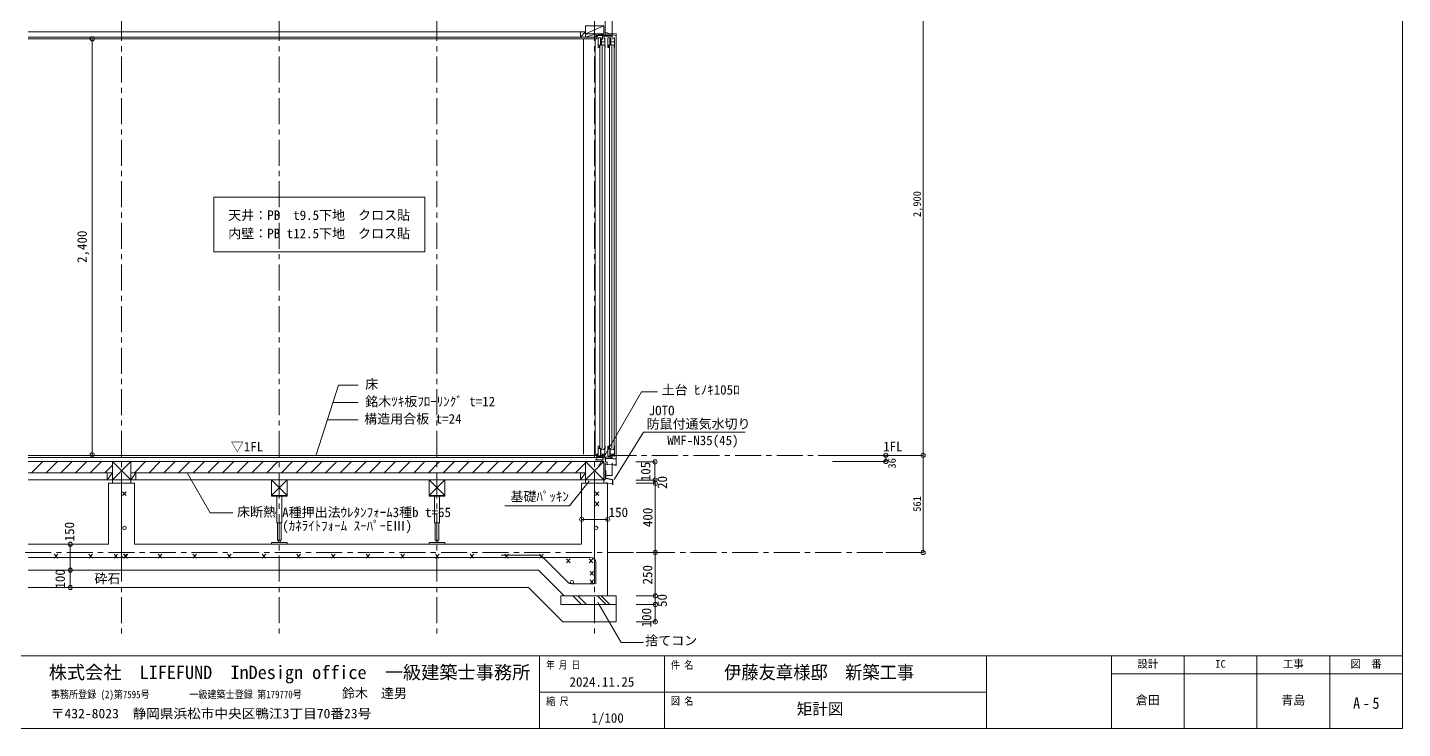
# Model space of a CAD drawing. Units: millimetres at full size. Extents: x -6103 to 6139, y -4193 to 2001238.
# Drawn here: x -1797 to 6139, y -3923 to 123 of the extents above; entities that cross this region are included whole.
import ezdxf
from ezdxf.enums import TextEntityAlignment as Align

# ---------------------------------------------------------------- set-up
doc = ezdxf.new("R2010")
doc.units = ezdxf.units.MM
doc.header["$LTSCALE"] = 30
doc.header["$PDMODE"] = 32
doc.header["$PDSIZE"] = 24
doc.linetypes.add('CHAIN1', pattern=[8, 5, -1, 1, -1])
doc.linetypes.add('LONG_DASHED1', pattern=[7, 6, -1])
for name, color, linetype, lineweight in [('5-1_通り芯・通り番号', 4, 'Continuous', 5), ('5-2_梁・土台断面【黄', 3, 'Continuous', 20), ('5-3_仕上線【黄】', 4, 'Continuous', 5), ('5-4_下地【水色】', 4, 'Continuous', 5), ('5-5_サッシ・室内建具', 4, 'Continuous', 5), ('5-A_文字', 7, 'Continuous', 13), ('5-F_寸法', 7, 'Continuous', 13), ('F-1_凡例（一般）', 7, 'Continuous', 13), ('F-F_図面枠（共通）', 7, 'Continuous', 13)]:
    doc.layers.add(name, color=color, linetype=linetype, lineweight=lineweight)
doc.styles.add('ＭＳ ゴシック', font='')
doc.styles.get('ＭＳ ゴシック').set_extended_font_data('MS Gothic')

msp = doc.modelspace()

# ---------------------------------------------------------------- linework, layer by layer
at = {"layer": '5-1_通り芯・通り番号', "color": 1, "linetype": 'CHAIN1', "lineweight": 9}
for p, q in [((-1254.07, 4274.95), (-1254.07, -3404.6)), ((-344.07, 4274.95), (-344.07, -3404.6)), ((565.93, 4274.95), (565.93, -3404.6)), ((1475.93, 4274.95), (1475.93, -3404.6)), ((3156.59, -2346.29), (1295.69, -2346.29)), ((-2290.43, -2907.29), (3156.59, -2907.29))]:
    msp.add_line(p, q, dxfattribs=at)
at = {"layer": '5-1_通り芯・通り番号'}
for p, q in [((-1306.57, -2487.29), (-1306.57, -2507.29)), ((-1201.57, -2507.29), (-1201.57, -2487.29)), ((1423.43, -2487.29), (1423.43, -2507.29)), ((1528.43, -2507.29), (1528.43, -2487.29)), ((-389.07, -2577.29), (-389.07, -2581.57)), ((-299.07, -2581.57), (-389.07, -2581.57)), ((-359.07, -2736.57), (-359.07, -2581.57)), ((-356.92, -2581.57), (-331.21, -2581.57)), ((-329.07, -2581.57), (-329.07, -2736.57)), ((-299.07, -2577.29), (-299.07, -2581.57)), ((520.93, -2577.29), (520.93, -2581.57)), ((610.93, -2581.57), (520.93, -2581.57)), ((550.93, -2736.57), (550.93, -2581.57)), ((553.08, -2581.57), (578.79, -2581.57)), ((580.93, -2581.57), (580.93, -2736.57)), ((610.93, -2577.29), (610.93, -2581.57)), ((-329.07, -2736.57), (-359.07, -2736.57)), ((-354.07, -2736.57), (-334.07, -2736.57)), ((-354.07, -2836.57), (-354.07, -2736.57)), ((-334.07, -2736.57), (-334.07, -2836.57)), ((580.93, -2736.57), (550.93, -2736.57)), ((555.93, -2736.57), (575.93, -2736.57)), ((555.93, -2836.57), (555.93, -2736.57)), ((575.93, -2736.57), (575.93, -2836.57)), ((-334.07, -2836.57), (-354.07, -2836.57)), ((-349.07, -2836.57), (-339.07, -2836.57)), ((-339.07, -2836.57), (-339.07, -2849.04)), ((575.93, -2836.57), (555.93, -2836.57)), ((560.93, -2836.57), (570.93, -2836.57)), ((570.93, -2836.57), (570.93, -2849.04))]:
    msp.add_line(p, q, dxfattribs=at)
for points in [[(-389.07, -2859.04), (-389.07, -2849.04), (-299.07, -2849.04), (-299.07, -2859.04)], [(-339.07, -2849.04), (-349.07, -2849.04), (-349.07, -2836.57)], [(520.93, -2859.04), (520.93, -2849.04), (610.93, -2849.04), (610.93, -2859.04)], [(570.93, -2849.04), (560.93, -2849.04), (560.93, -2836.57)]]:
    msp.add_lwpolyline(points, dxfattribs=at)
at = {"layer": '5-2_梁・土台断面【黄'}
for p, q in [((-1306.57, -2382.29), (-1201.57, -2382.29)), ((-1306.57, -2487.29), (-1201.57, -2382.29)), ((-1306.57, -2382.29), (-1201.57, -2487.29)), ((-1306.57, -2382.29), (-1306.57, -2487.29)), ((-1201.57, -2487.29), (-1201.57, -2382.29)), ((1528.43, -2382.29), (1423.43, -2382.29)), ((1528.43, -2487.29), (1423.43, -2382.29)), ((1528.43, -2382.29), (1423.43, -2487.29)), ((1423.43, -2382.29), (1423.43, -2487.29)), ((1528.43, -2487.29), (1528.43, -2382.29)), ((-1306.57, -2487.29), (-1201.57, -2487.29)), ((-389.07, -2487.29), (-299.07, -2487.29)), ((-389.07, -2577.29), (-299.07, -2487.29)), ((-389.07, -2487.29), (-299.07, -2577.29)), ((-389.07, -2577.29), (-389.07, -2487.29)), ((-299.07, -2577.29), (-299.07, -2487.29)), ((520.93, -2487.29), (610.93, -2487.29)), ((520.93, -2577.29), (610.93, -2487.29)), ((520.93, -2487.29), (610.93, -2577.29)), ((520.93, -2577.29), (520.93, -2487.29)), ((610.93, -2577.29), (610.93, -2487.29)), ((1423.43, -2487.29), (1528.43, -2487.29)), ((-389.07, -2577.29), (-299.07, -2577.29)), ((520.93, -2577.29), (610.93, -2577.29))]:
    msp.add_line(p, q, dxfattribs=at)
at = {"layer": '5-3_仕上線【黄】', "color": 3, "lineweight": 20}
for p, q in [((1577.43, 1506.71), (1577.43, 87.67)), ((-1794.04, 57.11), (1479.43, 57.11)), ((1488.43, -2346.29), (-1794.04, -2346.29)), ((1577.43, -2390.29), (1577.43, -2462.15)), ((-1329.07, -2507.29), (-1179.07, -2507.29)), ((-1329.07, -2507.29), (-1329.07, -2859.04)), ((-1179.07, -2507.29), (-1179.07, -2859.04)), ((1400.93, -2507.29), (1400.93, -2857.29)), ((1550.93, -2507.29), (1400.93, -2507.29)), ((1539.67, -2462.15), (1577.43, -2462.15)), ((1550.93, -2507.29), (1550.93, -3157.29)), ((-1794.04, -2859.04), (-1329.07, -2859.04)), ((-1179.07, -2859.04), (-724.07, -2859.04)), ((-724.07, -2859.04), (1400.93, -2859.04)), ((-1794.04, -3009.04), (1152.68, -3009.04)), ((1300.93, -3157.29), (1152.68, -3009.04)), ((1550.93, -3157.29), (1300.93, -3157.29))]:
    msp.add_line(p, q, dxfattribs=at)
at = {"layer": '5-3_仕上線【黄】'}
for p, q in [((1539.32, -2433.63), (1539.32, -2478.1)), ((1539.32, -2433.63), (1539.67, -2433.63)), ((1539.67, -2433.63), (1539.67, -2478.1)), ((1540.12, -2479.08), (1578.45, -2486.88)), ((1578.52, -2486.54), (1540.19, -2478.74)), ((1578.94, -2508.26), (1543.79, -2507.04)), ((1578.95, -2507.91), (1543.8, -2506.69)), ((1549.08, -2506.07), (1543.83, -2505.89)), ((1549.09, -2505.72), (1543.84, -2505.54)), ((1549.09, -2505.72), (1549.08, -2506.07)), ((1578.97, -2487.52), (1578.97, -2515.95)), ((1579.32, -2487.52), (1579.32, -2515.95)), ((1579.57, -2508.91), (1579.57, -2514.2)), ((1579.92, -2508.91), (1579.92, -2514.2))]:
    msp.add_line(p, q, dxfattribs=at)
at = {"layer": '5-3_仕上線【黄】', "linetype": 'LONG_DASHED1'}
for p, q in [((1540.37, -2443.63), (1540.37, -2453.63)), ((1580.32, -2487.52), (1580.32, -2515.7)), ((1581.07, -2513.95), (1582.07, -2513.95))]:
    msp.add_line(p, q, dxfattribs=at)
at = {"layer": '5-3_仕上線【黄】', "color": 7, "lineweight": 13}
for p, q in [((-1794.04, -3109.04), (1094.92, -3109.04)), ((1293.17, -3307.29), (1094.92, -3109.04)), ((1280.84, -3157.29), (1280.84, -3207.29)), ((1300.93, -3157.29), (1280.84, -3157.29)), ((1600.93, -3157.29), (1550.93, -3157.29)), ((1600.93, -3157.29), (1600.93, -3307.29)), ((1600.93, -3207.29), (1280.84, -3207.29)), ((1600.93, -3307.29), (1293.17, -3307.29))]:
    msp.add_line(p, q, dxfattribs=at)
at = {"layer": '5-3_仕上線【黄】'}
for centre, radius, start, end in [((1540.32, -2478.1), 1, 180, 258.5), ((1540.32, -2478.1), 0.65, 180, 258.50002), ((1543.82, -2506.29), 0.75, 88.00002, 268.00002), ((1543.82, -2506.29), 0.4, 88.00002, 268.00002), ((1578.32, -2487.52), 0.65, 0.00002, 77.88266), ((1578.32, -2487.52), 1, 0.00002, 78.0023), ((1578.92, -2508.91), 0.65, 0, 88.00002), ((1578.92, -2508.91), 1, 0, 88.00002), ((1580.32, -2514.2), 0.75, 180, 0), ((1580.32, -2514.2), 0.4, 180, 0)]:
    msp.add_arc(centre, radius, start, end, dxfattribs=at)
at = {"layer": '5-4_下地【水色】'}
for p, q in [((1537.43, 1489.09), (1537.43, 80.71)), ((-1794.04, 96.71), (1405.93, 96.71)), ((1393.43, 96.71), (1423.43, 96.71)), ((1393.43, 66.11), (1393.43, 96.71)), ((1423.43, 96.71), (1423.43, 66.11)), ((1482.66, 86.71), (1423.43, 66.11)), ((1482.66, 86.71), (1482.66, 66.11)), ((-1794.04, 66.11), (1489.43, 66.11)), ((-1794.04, -2358.29), (1501.43, -2358.29)), ((-1794.04, -2382.29), (1501.43, -2382.29)), ((-1794.04, -2447.29), (-1306.57, -2447.29)), ((-1774.54, -2447.29), (-1709.54, -2382.29)), ((-1689.69, -2447.29), (-1624.69, -2382.29)), ((-1604.84, -2447.29), (-1539.84, -2382.29)), ((-1519.98, -2447.29), (-1454.98, -2382.29)), ((-1435.13, -2447.29), (-1370.13, -2382.29)), ((-1350.28, -2447.29), (-1306.57, -2403.58)), ((-1336.57, -2487.29), (-1306.57, -2447.29)), ((-1336.57, -2447.29), (-1336.57, -2487.29)), ((-1201.57, -2383.43), (-1200.43, -2382.29)), ((-1201.57, -2447.29), (1423.43, -2447.29)), ((-1180.57, -2447.29), (-1115.57, -2382.29)), ((-1095.72, -2447.29), (-1030.72, -2382.29)), ((-1010.87, -2447.29), (-945.87, -2382.29)), ((-926.02, -2447.29), (-861.02, -2382.29)), ((-841.16, -2447.29), (-776.16, -2382.29)), ((-756.31, -2447.29), (-691.31, -2382.29)), ((-671.46, -2447.29), (-606.46, -2382.29)), ((-586.6, -2447.29), (-521.6, -2382.29)), ((-501.75, -2447.29), (-436.75, -2382.29)), ((-416.9, -2447.29), (-351.9, -2382.29)), ((-332.05, -2447.29), (-267.05, -2382.29)), ((-247.19, -2447.29), (-182.19, -2382.29)), ((-162.34, -2447.29), (-97.34, -2382.29)), ((-77.49, -2447.29), (-12.49, -2382.29)), ((7.37, -2447.29), (72.37, -2382.29)), ((92.22, -2447.29), (157.22, -2382.29)), ((177.07, -2447.29), (242.07, -2382.29)), ((261.92, -2447.29), (326.92, -2382.29)), ((346.78, -2447.29), (411.78, -2382.29)), ((431.63, -2447.29), (496.63, -2382.29)), ((516.48, -2447.29), (581.48, -2382.29)), ((601.34, -2447.29), (666.34, -2382.29)), ((686.19, -2447.29), (751.19, -2382.29)), ((771.04, -2447.29), (836.04, -2382.29)), ((855.89, -2447.29), (920.89, -2382.29)), ((940.75, -2447.29), (1005.75, -2382.29)), ((1025.6, -2447.29), (1090.6, -2382.29)), ((1110.45, -2447.29), (1175.45, -2382.29)), ((1195.31, -2447.29), (1260.31, -2382.29)), ((1280.16, -2447.29), (1345.16, -2382.29)), ((1365.01, -2447.29), (1423.43, -2388.87)), ((1537.43, -2390.29), (1537.43, -2487.29)), ((-1794.04, -2487.29), (-1306.57, -2487.29)), ((-1201.57, -2487.29), (1423.43, -2487.29)), ((1528.43, -2487.29), (1537.43, -2487.29)), ((-1254.07, -2927.74), (-1254.07, -2557.29)), ((-1227.4, -2555.98), (-1248.11, -2577.86)), ((-1248.11, -2555.98), (-1228.18, -2578.25)), ((1475.93, -2557.29), (1475.93, -3087.29)), ((1479.34, -2555.98), (1500.04, -2577.86)), ((1479.34, -2615.52), (1500.04, -2637.4)), ((1500.04, -2555.98), (1480.12, -2578.25)), ((1500.04, -2615.52), (1480.12, -2637.79)), ((-1794.04, -2935.15), (1452.94, -2935.15)), ((-1622.02, -2917.5), (-1642.73, -2939.38)), ((-1642.73, -2917.5), (-1622.8, -2939.77)), ((-1422.02, -2917.5), (-1442.73, -2939.38)), ((-1442.73, -2917.5), (-1422.8, -2939.77)), ((-1277.02, -2917.5), (-1297.73, -2939.38)), ((-1297.73, -2917.5), (-1277.8, -2939.77)), ((-1222.02, -2917.5), (-1242.73, -2939.38)), ((-1242.73, -2917.5), (-1222.8, -2939.77)), ((-1218.58, -2917.5), (-1239.29, -2939.38)), ((-1239.29, -2917.5), (-1219.37, -2939.77)), ((-1022.02, -2917.5), (-1042.73, -2939.38)), ((-1042.73, -2917.5), (-1022.8, -2939.77)), ((-822.02, -2917.5), (-842.73, -2939.38)), ((-842.73, -2917.5), (-822.8, -2939.77)), ((-622.02, -2917.5), (-642.73, -2939.38)), ((-642.73, -2917.5), (-622.8, -2939.77)), ((-422.02, -2917.5), (-442.73, -2939.38)), ((-442.73, -2917.5), (-422.8, -2939.77)), ((-222.02, -2917.5), (-242.73, -2939.38)), ((-242.73, -2917.5), (-222.8, -2939.77)), ((-22.02, -2917.5), (-42.73, -2939.38)), ((-42.73, -2917.5), (-22.8, -2939.77)), ((177.98, -2917.5), (157.27, -2939.38)), ((157.27, -2917.5), (177.2, -2939.77)), ((377.98, -2917.5), (357.27, -2939.38)), ((357.27, -2917.5), (377.2, -2939.77)), ((577.98, -2917.5), (557.27, -2939.38)), ((557.27, -2917.5), (577.2, -2939.77)), ((777.98, -2917.5), (757.27, -2939.38)), ((757.27, -2917.5), (777.2, -2939.77)), ((1151.95, -2921.7), (936.26, -2921.7)), ((977.98, -2917.5), (957.27, -2939.38)), ((957.27, -2917.5), (977.2, -2939.77)), ((977.98, -2917.5), (957.27, -2939.38)), ((957.27, -2917.5), (977.2, -2939.77)), ((1177.98, -2917.5), (1157.27, -2939.38)), ((1157.27, -2917.5), (1177.2, -2939.77)), ((1321.14, -3078.5), (1172.2, -2929.56)), ((1314.09, -2944.14), (1334.01, -2966.41)), ((1334.79, -2944.14), (1314.09, -2966.01)), ((1443.89, -2944.14), (1464.59, -2966.01)), ((1464.59, -2944.14), (1444.67, -2966.41)), ((1482.94, -2965.15), (1482.94, -3087.29)), ((1342.34, -3087.29), (1475.93, -3087.29)), ((1449.32, -3016.43), (1470.03, -3038.31)), ((1449.32, -3065.12), (1470.03, -3086.99)), ((1470.03, -3016.43), (1450.1, -3038.7)), ((1470.03, -3065.12), (1450.1, -3087.38)), ((1400.25, -3207.29), (1350.25, -3157.29)), ((1429.45, -3207.29), (1379.45, -3157.29)), ((1542.62, -3207.29), (1492.62, -3157.29)), ((1563.42, -3207.29), (1513.42, -3157.29))]:
    msp.add_line(p, q, dxfattribs=at)
for points in [[(1423.43, 66.11), (1393.43, 66.11), (1423.43, 96.71)], [(-1171.57, -2487.29), (-1171.57, -2447.29), (-1201.57, -2487.29)], [(1393.43, -2447.29), (1393.43, -2487.29), (1423.43, -2447.29)]]:
    msp.add_lwpolyline(points, dxfattribs=at)
for centre in [(-1237.53, -2765.02), (1484.27, -2765.02), (1344.78, -3077.8)]:
    msp.add_circle(centre, 9.63, dxfattribs=at)
for centre, radius, start, end in [((-1244.07, -2925.2), 10, 180, 270), ((1151.95, -2951.7), 30, 45.00006, 90), ((1452.94, -2965.15), 30, 0, 90), ((1342.35, -3057.29), 30, 225.00006, 269.97554)]:
    msp.add_arc(centre, radius, start, end, dxfattribs=at)
at = {"layer": '5-5_サッシ・室内建具', "color": 3, "lineweight": 20}
for p, q in [((1423.43, 86.71), (1528.43, 131.71)), ((1527.93, 86.71), (1525.43, 86.71))]:
    msp.add_line(p, q, dxfattribs=at)
at = {"layer": '5-5_サッシ・室内建具'}
for p, q in [((1525.43, 82.91), (1500.63, 82.91)), ((1523.53, 80.71), (1527.95, 80.71)), ((1523.53, 80.71), (1523.53, 57.21)), ((1525.43, 86.71), (1525.43, 80.71)), ((1534.51, 80.71), (1580.64, 80.71)), ((1534.53, 86.71), (1537.43, 86.71)), ((1537.03, 80.71), (1537.03, 86.71)), ((1537.43, 86.71), (1537.43, 116.71)), ((1577.08, 87.55), (1577.08, 80.71)), ((1578.03, 80.71), (1578.03, 54.71)), ((1580.64, 80.71), (1582.32, 80.46)), ((1479.43, 59.21), (1479.43, 56.71)), ((1489.43, 56.71), (1479.43, 56.71)), ((1484.81, 76.2), (1482.66, 76.98)), ((1485.63, 77.61), (1484.81, 76.2)), ((1490.15, 77.61), (1485.63, 77.61)), ((1489.43, 77.61), (1489.43, 72.96)), ((1490.78, 72.96), (1489.43, 72.96)), ((1489.43, 56.71), (1489.43, 72.21)), ((1491.33, 67.51), (1489.43, 67.51)), ((1490.33, 73.41), (1492.91, 73.41)), ((1490.78, 72.96), (1490.78, 70.71)), ((1491.33, 67.51), (1492.73, 70.41)), ((1494.84, 76.71), (1492.73, 73.14)), ((1492.73, 73.14), (1492.73, 70.41)), ((1518.83, 76.71), (1494.84, 76.71)), ((1513.33, 20.21), (1497.13, 20.21)), ((1497.13, 6.71), (1505.33, 6.71)), ((1503.83, 20.21), (1503.83, 6.71)), ((1506.83, -2303.29), (1506.83, 17.21)), ((1509.33, 63.71), (1509.33, 20.21)), ((1510.43, 59.21), (1509.33, 59.21)), ((1510.03, 23.71), (1509.33, 23.71)), ((1510.41, 58.52), (1510.43, 61.91)), ((1515.32, 53.51), (1510.41, 58.52)), ((1510.43, 25.71), (1515.34, 25.71)), ((1510.43, 21.71), (1510.43, 25.71)), ((1511.83, 21.71), (1510.43, 21.71)), ((1513.33, 24.41), (1511.43, 24.41)), ((1513.33, 63.71), (1513.33, 59.41)), ((1513.33, 24.41), (1513.33, 20.21)), ((1515.34, 20.21), (1515.32, 53.51)), ((1515.33, 40.41), (1535.33, 40.41)), ((1520.93, 74.61), (1518.83, 76.71)), ((1520.33, -2303.29), (1520.33, 16.71)), ((1520.93, 54.71), (1520.93, 74.61)), ((1520.93, 54.71), (1523.53, 54.71)), ((1525.33, 78.31), (1523.53, 78.31)), ((1523.53, 56.81), (1523.53, 54.71)), ((1523.78, 78.82), (1576.08, 78.82)), ((1575.98, 71.82), (1523.88, 71.82)), ((1533.83, -2303.29), (1533.83, 16.71)), ((1535.33, 63.71), (1535.33, 19.71)), ((1536.63, 18.01), (1535.33, 19.71)), ((1536.63, 6.71), (1535.33, 6.71)), ((1536.63, 18.01), (1536.63, 6.71)), ((1567.83, 20.21), (1551.63, 20.21)), ((1551.63, 6.71), (1559.83, 6.71)), ((1558.33, 20.21), (1558.33, 6.71)), ((1561.33, -2303.29), (1561.33, 16.71)), ((1563.83, 63.71), (1563.83, 20.21)), ((1564.93, 59.21), (1563.83, 59.21)), ((1564.53, 23.71), (1563.83, 23.71)), ((1564.91, 58.52), (1564.93, 61.91)), ((1569.82, 53.51), (1564.91, 58.52)), ((1564.93, 25.71), (1569.84, 25.71)), ((1564.93, 21.71), (1564.93, 25.71)), ((1566.33, 21.71), (1564.93, 21.71)), ((1567.83, 24.41), (1565.93, 24.41)), ((1567.83, 63.71), (1567.83, 59.41)), ((1567.83, 24.41), (1567.83, 20.21)), ((1569.84, 20.21), (1569.82, 53.51)), ((1569.83, 40.41), (1589.83, 40.41)), ((1574.83, 78.31), (1578.04, 78.31)), ((1574.83, -2303.29), (1574.83, 16.71)), ((1576.63, 54.71), (1578.03, 54.71)), ((1587.55, 77.63), (1586.35, 78.41)), ((1587.55, 77.63), (1599.43, 77.01)), ((1588.33, -2303.29), (1588.33, 16.71)), ((1589.83, 63.71), (1589.83, 19.71)), ((1591.13, 18.01), (1589.83, 19.71)), ((1591.13, 6.71), (1589.83, 6.71)), ((1591.13, 18.01), (1591.13, 6.71)), ((1497.13, -2293.29), (1505.33, -2293.29)), ((1503.83, -2306.79), (1503.83, -2293.29)), ((1551.63, -2293.29), (1559.83, -2293.29)), ((1558.33, -2306.79), (1558.33, -2293.29)), ((1474.43, -2340.29), (1474.43, -2343.29)), ((1474.43, -2340.29), (1492.43, -2340.29)), ((1489.43, -2371.89), (1479.43, -2372.73)), ((1488.43, -2340.29), (1488.43, -2365.29)), ((1489.43, -2345.79), (1489.43, -2373.29)), ((1489.43, -2345.79), (1492.43, -2345.79)), ((1493.93, -2351.89), (1489.43, -2351.89)), ((1489.43, -2357.7), (1500.33, -2358.79)), ((1522.83, -2371.29), (1489.43, -2371.29)), ((1489.43, -2373.29), (1490.93, -2373.29)), ((1490.43, -2355.44), (1494.98, -2355.44)), ((1492.98, -2354.49), (1492.98, -2351.89)), ((1494.98, -2358.25), (1494.98, -2354.45)), ((1513.33, -2306.79), (1497.13, -2306.79)), ((1523.53, -2358.79), (1500.33, -2358.79)), ((1506.58, -2358.79), (1506.58, -2355.04)), ((1509.33, -2350.29), (1509.33, -2306.79)), ((1510.03, -2310.29), (1509.33, -2310.29)), ((1510.43, -2345.79), (1509.33, -2345.79)), ((1510.43, -2308.29), (1510.43, -2311.29)), ((1511.83, -2308.29), (1510.43, -2308.29)), ((1535.33, -2311.29), (1510.43, -2311.29)), ((1511.34, -2316.19), (1511.32, -2340.19)), ((1513.93, -2314.33), (1511.34, -2316.19)), ((1513.33, -2310.99), (1511.43, -2310.99)), ((1513.33, -2310.99), (1513.33, -2306.79)), ((1513.33, -2350.29), (1513.33, -2345.99)), ((1513.93, -2311.29), (1513.93, -2314.33)), ((1521.43, -2352.24), (1519.3, -2355.04)), ((1522.83, -2373.29), (1520.83, -2373.29)), ((1522.83, -2368.89), (1526.95, -2368.89)), ((1522.83, -2368.89), (1522.83, -2373.29)), ((1523.53, -2360.89), (1527.33, -2360.89)), ((1555.94, -2356.94), (1525.84, -2355.36)), ((1529.88, -2311.29), (1529.88, -2314.79)), ((1531.83, -2306.79), (1535.33, -2306.79)), ((1532.13, -2351.29), (1532.13, -2349.19)), ((1532.13, -2351.29), (1535.33, -2351.29)), ((1532.15, -2344.29), (1535.33, -2344.29)), ((1532.15, -2346.39), (1532.15, -2344.29)), ((1533.73, -2360.89), (1540.03, -2360.89)), ((1538.43, -2368.89), (1534.11, -2368.89)), ((1535.33, -2351.29), (1535.33, -2306.29)), ((1537.83, -2368.89), (1537.83, -2360.89)), ((1543.7, -2363.79), (1537.83, -2363.79)), ((1538.43, -2382.26), (1538.43, -2368.89)), ((1541.18, -2361.99), (1539.23, -2361.99)), ((1541.18, -2363.79), (1541.18, -2356.17)), ((1543.7, -2363.79), (1557.86, -2365.29)), ((1567.83, -2306.79), (1551.63, -2306.79)), ((1555.94, -2356.94), (1571.93, -2356.94)), ((1580.23, -2365.29), (1557.86, -2365.29)), ((1563.83, -2350.29), (1563.83, -2306.79)), ((1564.53, -2310.29), (1563.83, -2310.29)), ((1564.93, -2345.79), (1563.83, -2345.79)), ((1564.93, -2308.29), (1564.93, -2311.29)), ((1566.33, -2308.29), (1564.93, -2308.29)), ((1589.83, -2311.29), (1564.93, -2311.29)), ((1565.84, -2316.19), (1565.82, -2340.19)), ((1568.43, -2314.33), (1565.84, -2316.19)), ((1567.83, -2310.99), (1565.93, -2310.99)), ((1567.83, -2310.99), (1567.83, -2306.79)), ((1567.83, -2350.29), (1567.83, -2345.99)), ((1568.43, -2311.29), (1568.43, -2314.33)), ((1570.88, -2356.94), (1570.88, -2365.29)), ((1576.53, -2346.69), (1575.58, -2347.5)), ((1575.58, -2353.29), (1575.58, -2347.49)), ((1580.23, -2365.29), (1580.23, -2366.79)), ((1599.43, -2366.79), (1580.23, -2366.79)), ((1584.38, -2311.29), (1584.38, -2314.79)), ((1586.33, -2306.79), (1589.83, -2306.79)), ((1586.63, -2351.29), (1586.63, -2349.19)), ((1586.63, -2351.29), (1589.83, -2351.29)), ((1586.65, -2344.29), (1589.83, -2344.29)), ((1586.65, -2346.39), (1586.65, -2344.29)), ((1589.83, -2351.29), (1589.83, -2306.29)), ((1545.31, -2385.32), (1538.43, -2382.26)), ((1547.93, -2387.79), (1547.93, -2396.62)), ((1549.9, -2398.21), (1547.93, -2396.62)), ((1584.37, -2400.29), (1549.9, -2398.21)), ((1584.37, -2400.29), (1584.53, -2400.89)), ((1599.43, -2400.89), (1584.53, -2400.89))]:
    msp.add_line(p, q, dxfattribs=at)
at = {"layer": '5-5_サッシ・室内建具', "color": 1, "lineweight": 9}
for p, q in [((1479.43, -2340.29), (1479.43, 56.71)), ((1599.43, -2361.29), (1599.43, 59.71))]:
    msp.add_line(p, q, dxfattribs=at)
at = {"layer": '5-5_サッシ・室内建具', "color": 3, "lineweight": 20}
msp.add_lwpolyline([(1423.43, 86.71), (1528.43, 86.71), (1528.43, 131.71), (1423.43, 131.71)], close=True, dxfattribs=at)
at = {"layer": '5-5_サッシ・室内建具'}
for points in [[(1500.63, 86.71), (1500.63, 80.61), (1490.15, 77.61)], [(1599.43, 59.71), (1599.43, 86.71), (1553.43, 88.71), (1548.43, 92.71), (1537.43, 92.71)], [(1582.32, 80.46), (1585.81, 80.19), (1586.35, 78.41)], [(1513.33, 63.71), (1497.13, 63.71), (1497.13, 6.71)], [(1535.33, 20.21), (1524.83, 20.21), (1524.83, 22.71), (1515.34, 22.71)], [(1523.53, 57.21), (1522.73, 57.21), (1522.73, 55.81)], [(1526.38, 78.82), (1526.38, 75.73), (1525.4, 71.82)], [(1535.33, 63.71), (1532.13, 63.71), (1532.13, 61.61)], [(1532.13, 58.81), (1532.13, 56.71), (1535.33, 56.71)], [(1550.28, 78.82), (1550.28, 75.73), (1551.25, 71.82)], [(1567.83, 63.71), (1551.63, 63.71), (1551.63, 6.71)], [(1589.83, 20.21), (1579.33, 20.21), (1579.33, 22.71), (1569.84, 22.71)], [(1573.48, 78.82), (1573.48, 75.73), (1574.45, 71.82)], [(1589.83, 63.71), (1586.63, 63.71), (1586.63, 61.61)], [(1586.63, 58.81), (1586.63, 56.71), (1589.83, 56.71)], [(1513.33, -2350.29), (1497.13, -2350.29), (1497.13, -2293.29)], [(1535.33, -2293.29), (1536.63, -2293.29), (1536.63, -2304.59), (1535.33, -2306.29)], [(1567.83, -2350.29), (1551.63, -2350.29), (1551.63, -2293.29)], [(1589.83, -2293.29), (1591.13, -2293.29), (1591.13, -2304.59), (1589.83, -2306.29)], [(1519.3, -2355.04), (1505.81, -2355.04), (1494.98, -2354.45)], [(1535.33, -2340.19), (1510.41, -2340.19), (1510.43, -2347.99)], [(1523.53, -2360.89), (1523.53, -2343.29), (1520.73, -2343.29)], [(1522.32, -2346.73), (1521.43, -2347.48), (1521.43, -2352.24)], [(1589.83, -2340.19), (1564.91, -2340.19), (1564.93, -2347.99)], [(1571.93, -2356.94), (1574.51, -2355.87), (1575.58, -2353.29)], [(1578.03, -2365.29), (1578.03, -2343.29), (1575.23, -2343.29)], [(1599.43, -2361.29), (1599.43, -2404.29), (1595.93, -2404.29)], [(1537.43, -2417.29), (1537.43, -2399.97), (1547.93, -2396.62)], [(1545.31, -2385.32), (1547.17, -2386.2), (1547.93, -2387.79)]]:
    msp.add_lwpolyline(points, dxfattribs=at)
at = {"layer": '5-A_文字'}
for p, q in [((1410.93, 57.11), (1410.93, -2340.29)), ((-1.6, -1941.94), (-132.21, -2343.29)), ((111.33, -1941.94), (-1.6, -1941.94)), ((1494.3, -2416.14), (1746.28, -1979.71)), ((1838.98, -1979.71), (1746.28, -1979.71)), ((111.33, -2041.94), (-34.14, -2041.94)), ((111.33, -2141.94), (-66.69, -2141.94)), ((1588.02, -2486.28), (1758.86, -2212.57)), ((1758.86, -2212.57), (2343.92, -2212.57)), ((1444.3, -2495.25), (1331.19, -2637.98)), ((1331.19, -2637.98), (957.68, -2637.98)), ((1495.01, -3195.43), (1628.53, -3426.69)), ((1628.53, -3426.69), (1758.32, -3426.69))]:
    msp.add_line(p, q, dxfattribs=at)
at = {"layer": '5-A_文字', "color": 2, "lineweight": 5}
for p, q in [((-720.94, -856.97), (495.09, -856.97)), ((-720.94, -1172.61), (-720.94, -856.97)), ((495.09, -856.97), (495.09, -1172.61)), ((495.09, -1172.61), (-720.94, -1172.61))]:
    msp.add_line(p, q, dxfattribs=at)
at = {"layer": '5-A_文字'}
msp.add_lwpolyline([(-876.41, -2447.18), (-742.89, -2678.43), (-613.09, -2678.43)], dxfattribs=at)
at = {"layer": '5-F_寸法'}
for p, q in [((3371.84, 553.71), (3371.84, -2346.29)), ((3156.59, -2346.29), (2848.36, -2346.29)), ((3371.84, -2346.29), (3156.59, -2346.29)), ((3156.59, -2346.29), (3156.59, -2382.29)), ((3371.84, -2346.29), (3371.84, -2907.29)), ((3156.59, -2382.29), (2848.36, -2382.29)), ((3371.84, -2907.29), (3156.59, -2907.29))]:
    msp.add_line(p, q, dxfattribs=at)
at = {"layer": '5-F_寸法', "color": 4, "lineweight": 5}
for p, q in [((-1423.67, 57.11), (-1423.67, -2342.29)), ((1825.78, -2507.29), (1716.37, -2507.29)), ((1825.78, -2907.29), (1825.78, -2507.29)), ((1550.93, -2715.64), (1400.93, -2715.64)), ((-1550.13, -2859.04), (-1550.13, -3009.04)), ((1825.78, -2907.29), (1716.37, -2907.29)), ((1825.78, -2907.29), (1716.37, -2907.29)), ((-1550.13, -3009.04), (-1550.13, -3109.04)), ((1825.78, -3157.29), (1825.78, -3207.29)), ((1825.78, -3207.29), (1716.37, -3207.29)), ((1825.78, -3207.29), (1825.78, -3307.29)), ((1825.78, -3307.29), (1716.37, -3307.29))]:
    msp.add_line(p, q, dxfattribs=at)
for points in [[(1824.03, -2489.04), (1824.03, -2384.04), (1714.62, -2384.04)], [(1824.03, -2509.04), (1824.03, -2489.04), (1714.62, -2489.04)], [(1825.78, -2907.29), (1825.78, -3157.29), (1716.37, -3157.29)]]:
    msp.add_lwpolyline(points, dxfattribs=at)
at = {"layer": '5-F_寸法', "color": 4}
for p in [(-1423.67, 57.11), (-1423.67, -2342.29), (1824.03, -2384.04), (1824.03, -2489.04), (1825.78, -2507.29), (1400.93, -2715.64), (1550.93, -2715.64), (-1550.13, -2859.04), (1825.78, -2907.29), (-1550.13, -3009.04), (-1550.13, -3109.04), (1825.78, -3157.29), (1825.78, -3207.29), (1825.78, -3307.29)]:
    msp.add_point(p, dxfattribs=at)
at = {"layer": '5-F_寸法'}
for p in [(3156.59, -2346.29), (3156.59, -2382.29), (3371.84, -2346.29), (3371.84, -2907.29)]:
    msp.add_point(p, dxfattribs=at)
at = {"layer": 'F-F_図面枠（共通）'}
for p, q in [((6138.51, 4357.38), (6138.51, -3922.62)), ((-5741.49, -3502.62), (6138.51, -3502.62)), ((1158.51, -3502.62), (1158.51, -3922.62)), ((1878.51, -3502.62), (1878.51, -3922.62)), ((3736.98, -3502.62), (3736.98, -3922.62)), ((4458.51, -3502.62), (4458.51, -3922.62)), ((4878.51, -3502.62), (4878.51, -3922.62)), ((5298.51, -3502.62), (5298.51, -3922.62)), ((5718.51, -3502.62), (5718.51, -3922.62)), ((4458.51, -3607.62), (6138.51, -3607.62)), ((1158.51, -3712.62), (3736.98, -3712.62)), ((-5741.49, -3922.62), (6138.51, -3922.62))]:
    msp.add_line(p, q, dxfattribs=at)

# ---------------------------------------------------------------- texts
at = {"layer": '5-A_文字', "style": 'ＭＳ ゴシック'}
for s, p in [('天井：PB\u3000t9.5下地\u3000クロス貼', (-638.79, -1004.13)), ('内壁：PB t12.5下地\u3000クロス貼', (-638.79, -1109.97)), ('床', (151.91, -1979.44)), ('土台 ﾋﾉｷ105ﾛ', (1862.93, -2012.19)), ('銘木ﾂｷ板ﾌﾛｰﾘﾝｸﾞ t=12', (152.22, -2079.44)), ('JOTO', (1787.7, -2131.84)), ('構造用合板 t=24', (145.97, -2179.44)), ('防鼠付通気水切り', (1775.67, -2208.48)), ('▽1FL', (-624.18, -2340.34)), ('WMF-N35(45)', (1895.27, -2303.82)), ('基礎ﾊﾟｯｷﾝ', (989.88, -2627.68)), ('床断熱', (-587.75, -2715.93)), ('A種押出法ｳﾚﾀﾝﾌｫｰﾑ3種b t=65', (-327.53, -2719.07)), ('(ｶﾈﾗｲﾄﾌｫｰﾑ ｽｰﾊﾟｰEⅢ)', (-327.46, -2797.15)), ('砕石', (-1411.06, -3101.6)), ('捨てコン', (1767.77, -3459.3))]:
    msp.add_text(s, height=54.99, dxfattribs=at).set_placement(p, align=Align.BOTTOM_LEFT)
at = {"layer": '5-F_寸法', "style": 'ＭＳ ゴシック'}
for s, p in [('2,900', (3371.84, -971.29)), ('36', (3227.08, -2422.56)), ('561', (3371.84, -2671.79))]:
    msp.add_text(s, height=43.99, rotation=90, dxfattribs=at).set_placement(p, align=Align.BOTTOM_LEFT)
at = {"layer": '5-F_寸法', "color": 4, "style": 'ＭＳ ゴシック'}
for s, p in [('2,400', (-1438.67, -1236.34)), ('105', (1813.99, -2495.74)), ('20', (1910.03, -2540.27)), ('400', (1826.16, -2760.48)), ('150', (-1511.34, -2842.87)), ('100', (-1565.13, -3115.29)), ('250', (1824.86, -3091.55)), ('50', (1909.08, -3221.31)), ('100', (1819.27, -3338.92))]:
    msp.add_text(s, height=54.99, rotation=90, dxfattribs=at).set_placement(p, align=Align.BOTTOM_LEFT)
at = {"layer": '5-F_寸法', "style": 'ＭＳ ゴシック'}
msp.add_text('1FL', height=54.99, dxfattribs=at).set_placement((3141.02, -2339.02), align=Align.BOTTOM_LEFT)
at = {"layer": '5-F_寸法', "color": 4, "style": 'ＭＳ ゴシック'}
msp.add_text('150', height=54.99, dxfattribs=at).set_placement((1556.48, -2719.1), align=Align.BOTTOM_LEFT)
at = {"layer": 'F-1_凡例（一般）', "style": 'ＭＳ ゴシック'}
for s, height, p in [('株式会社\u3000LIFEFUND\u3000InDesign office\u3000一級建築士事務所', 76.98, (-1674.87, -3660.18)), ('鈴木\u3000達男', 54.99, (17.62, -3763.43))]:
    msp.add_text(s, height=height, dxfattribs=at).set_placement(p, align=Align.BOTTOM_LEFT)
for s, height, width, p in [('事務所登録 (2)第7595号', 43.99, 0.85, (-1662.59, -3761.26)), ('一級建築士登録 第179770号', 43.99, 0.85, (-863.48, -3761.26)), ('〒432-8023\u3000静岡県浜松市中央区鴨江3丁目70番23号', 54.99, 1.05, (-1662.78, -3880.28))]:
    msp.add_text(s, height=height, dxfattribs=dict(at, width=width)).set_placement(p, align=Align.BOTTOM_LEFT)
at = {"layer": 'F-F_図面枠（共通）', "style": 'ＭＳ ゴシック'}
for s, height, width, p in [('年 月 日', 43.99, 0.8, (1195.84, -3591.04)), ('件 名', 43.99, 0.85, (1915.84, -3591.04)), ('伊藤友章様邸\u3000新築工事', 76.98, 0.95, (2222.96, -3660.12)), ('縮 尺', 43.99, 0.85, (1195.84, -3801.04)), ('図 名', 43.99, 0.85, (1916.05, -3799.1))]:
    msp.add_text(s, height=height, dxfattribs=dict(at, width=width)).set_placement(p, align=Align.BOTTOM_LEFT)
for s, height, p in [('設計', 43.99, (4608.51, -3585.12)), ('IC', 43.99, (5058.51, -3585.12)), ('工事', 43.99, (5448.51, -3585.12)), ('図\u3000番', 43.99, (5838.51, -3585.12)), ('倉田', 50.59, (4599.51, -3799.62)), ('青島', 50.59, (5439.51, -3799.62)), ('1/100', 54.99, (1457.21, -3905.78))]:
    msp.add_text(s, height=height, dxfattribs=at).set_placement(p, align=Align.BOTTOM_LEFT)
at = {"layer": 'F-F_図面枠（共通）', "color": 3, "style": 'ＭＳ ゴシック'}
for s, height, p in [('2024.11.25', 54.99, (1331.01, -3697.62)), ('矩計図', 65.98, (2641.98, -3862.62))]:
    msp.add_text(s, height=height, dxfattribs=at).set_placement(p, align=Align.BOTTOM_LEFT)
at = {"layer": 'F-F_図面枠（共通）', "color": 3, "insert": (5853.51, -3810.12), "char_height": 65.98, "attachment_point": 7, "style": 'ＭＳ ゴシック'}
msp.add_mtext('\\T1.38;\\W0.9;A-5', dxfattribs=at)

doc.saveas('drawing.dxf')
